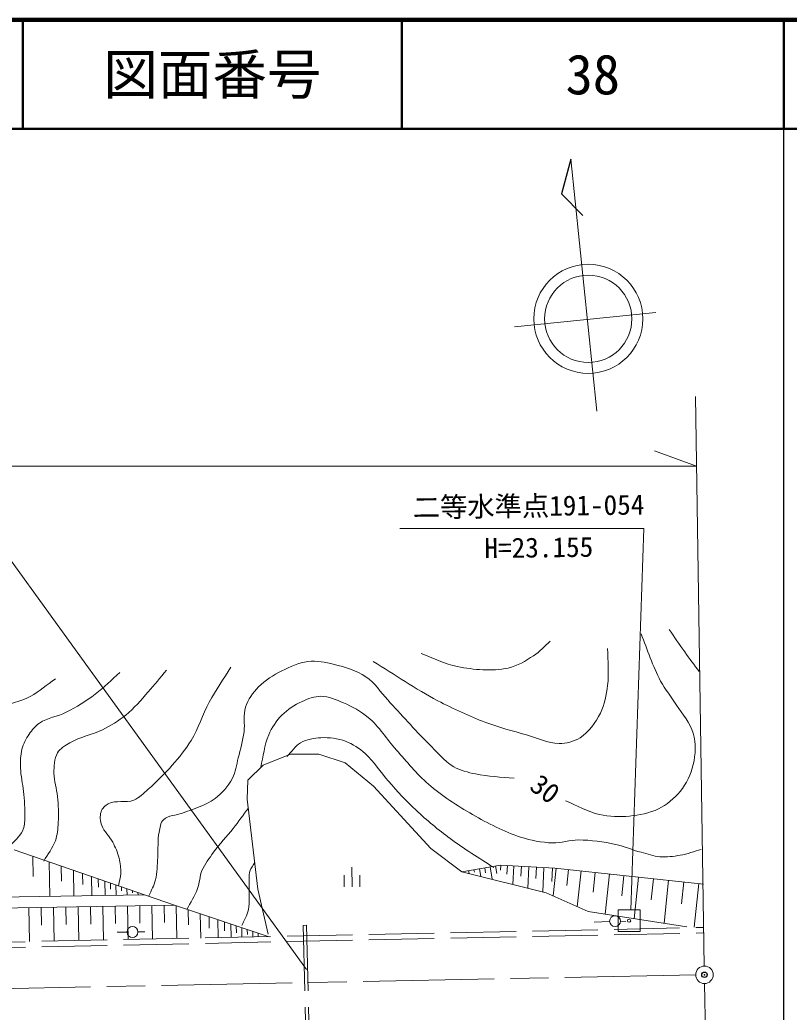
# Model space of a CAD drawing. Units: millimetres, scale not verified. Extents: x 40000 to 680000, y 20000 to 380000.
# Drawn here: x 508964 to 579500, y 289009 to 380000 of the extents above; entities that cross this region are included whole.
import ezdxf
from ezdxf.enums import TextEntityAlignment as Align

# ---------------------------------------------------------------- set-up
doc = ezdxf.new("R2010")
doc.units = ezdxf.units.MM
doc.header["$LTSCALE"] = 1000
doc.header["$PDMODE"] = 32
doc.header["$PDSIZE"] = 500
doc.linetypes.add('CHAIN', pattern=[18.5, 12, -1.5, 3.5, -1.5])
doc.linetypes.add('DASHED', pattern=[7.5, 6, -1.5])
for name, color, linetype, lineweight in [('M-BGD', 7, 'Continuous', 13), ('M-BGD-EXST', 7, 'Continuous', 13), ('M-BGD-HTXT', 7, 'Continuous', 13), ('M-BMK', 2, 'CHAIN', 13), ('M-BMK-SRVR', 3, 'Continuous', 13), ('M-STR-HTXT', 7, 'Continuous', 13), ('M-STR-STRC', 7, 'Continuous', 13), ('M-TTL', 2, 'Continuous', 140), ('M-TTL-LINE', 7, 'Continuous', 50)]:
    doc.layers.add(name, color=color, linetype=linetype, lineweight=lineweight)
doc.layers.add('M-BGD-RSTR', color=6, linetype='Continuous')
doc.layers.add('M-TTL-TXT', color=7, linetype='Continuous')
doc.styles.add('ＭＳ ゴシック', font='')
doc.styles.get('ＭＳ ゴシック').set_extended_font_data('MS Gothic')

# ---------------------------------------------------------------- blocks, each defined once
blk = doc.blocks.new('open_arrow')
at = {"color": 0, "linetype": 'Continuous', "lineweight": -2}
blk.add_lwpolyline([(7.5, 1.25), (0, 0), (7.5, -1.25)], dxfattribs=at)

msp = doc.modelspace()

# ---------------------------------------------------------------- linework, layer by layer
at = {"layer": 'M-BGD', "lineweight": 25}
msp.add_line((559480, 367239), (558618, 364037), dxfattribs=at)
at = {"layer": 'M-BGD'}
for p, q in [((559480, 367239), (561856, 344124)), ((558618, 364037), (560588, 362067)), ((567264, 353179), (554321, 351848)), ((571723, 293235), (570910, 345454)), ((533791, 312667), (531263, 311669)), ((536386, 312667), (533791, 312667)), ((538782, 311869), (536386, 312667)), ((531263, 311669), (529865, 310272)), ((541377, 309739), (538782, 311869)), ((529865, 310272), (529799, 308542)), ((546633, 304017), (541377, 309739)), ((529799, 308542), (530797, 300291)), ((549494, 301888), (546633, 304017)), ((523145, 298827), (508440, 303884)), ((510154, 303295), (510196, 301447)), ((511649, 302780), (511721, 299625)), ((512763, 302397), (512794, 301021)), ((539426, 300491), (539412, 302291)), ((553021, 302487), (549494, 301888)), ((551096, 302160), (551216, 301458)), ((551589, 302244), (551667, 301784)), ((552082, 302327), (552275, 301193)), ((552575, 302411), (552690, 301736)), ((558011, 302221), (553021, 302487)), ((553072, 302484), (553047, 302026)), ((553668, 302452), (553625, 301659)), ((554263, 302420), (554173, 300718)), ((554953, 302384), (554904, 301466)), ((555642, 302347), (555537, 300377)), ((556332, 302310), (556276, 301258)), ((557021, 302273), (556902, 300036)), ((557804, 302232), (557738, 300992)), ((558130, 302208), (557857, 299669)), ((571652, 300757), (558011, 302221)), ((513876, 302015), (513929, 299664)), ((514706, 301729), (514729, 300704)), ((515535, 301444), (515575, 299693)), ((516153, 301232), (516170, 300468)), ((538697, 301565), (538706, 300485)), ((540137, 301577), (540146, 300497)), ((557213, 299958), (549494, 301888)), ((549618, 301909), (549622, 301882)), ((550111, 301993), (550156, 301722)), ((550604, 302076), (550645, 301833)), ((559280, 302084), (559124, 300628)), ((560431, 301961), (560078, 298674)), ((561724, 301822), (561529, 300005)), ((563017, 301683), (562620, 297989)), ((564353, 301540), (564151, 299662)), ((565689, 301397), (565280, 297579)), ((567070, 301248), (566862, 299307)), ((516771, 301019), (516800, 299715)), ((517275, 300846), (517288, 300285)), ((517779, 300672), (517800, 299733)), ((518283, 300499), (518292, 300120)), ((518787, 300326), (518800, 299750)), ((530797, 300291), (531728, 296166)), ((568451, 301100), (568028, 297154)), ((569833, 300952), (569617, 298947)), ((571214, 300804), (570785, 296806)), ((468539, 298861), (520379, 299778)), ((519291, 300152), (519296, 299956)), ((519795, 299979), (519800, 299768)), ((561072, 298228), (557213, 299958)), ((466720, 297829), (523145, 298827)), ((509792, 298591), (509847, 295480)), ((510927, 298611), (510956, 296992)), ((512063, 298631), (512117, 295527)), ((513194, 298651), (513223, 297037)), ((514326, 298671), (514380, 295574)), ((515454, 298691), (515482, 297082)), ((516581, 298711), (516636, 295622)), ((517706, 298731), (517734, 297127)), ((518830, 298751), (518884, 295669)), ((519951, 298771), (519979, 297172)), ((521071, 298790), (521126, 295715)), ((522188, 298810), (522216, 297217)), ((531813, 295926), (523145, 298827)), ((523306, 298770), (523359, 295762)), ((524406, 298380), (524430, 297027)), ((525504, 298037), (525544, 295808)), ((526312, 297767), (526331, 296710)), ((570122, 296831), (561072, 298228)), ((563827, 296396), (563827, 298396)), ((563827, 298396), (565827, 298396)), ((565827, 298396), (565827, 296396)), ((527120, 297497), (527149, 295841)), ((527713, 297298), (527727, 296477)), ((528306, 297100), (528328, 295866)), ((528809, 296932), (528821, 296295)), ((529312, 296763), (529328, 295887)), ((534944, 296966), (535244, 296973)), ((563041, 297329), (561611, 297255)), ((564040, 297338), (564538, 297322)), ((518792, 296357), (517878, 296357)), ((519792, 296364), (520423, 296373)), ((529815, 296595), (529824, 296128)), ((530318, 296426), (530328, 295908)), ((530822, 296258), (530827, 295961)), ((565827, 296396), (563827, 296396)), ((571751, 291635), (572969, 231011))]:
    msp.add_line(p, q, dxfattribs=at)
at = {"layer": 'M-BGD', "linetype": 'DASHED'}
for p, q in [((428483, 293778), (571691, 296773)), ((534944, 296966), (535277, 283259)), ((535244, 296973), (535577, 283266)), ((428493, 293279), (571702, 296273))]:
    msp.add_line(p, q, dxfattribs=at)
at = {"layer": 'M-BGD'}
for centre, radius in [((561081, 352584), 5000), ((561081, 352584), 4000), ((563540, 297355), 500), ((564827, 297396), 150), ((519292, 296357), 500)]:
    msp.add_circle(centre, radius, dxfattribs=at)
for points, knots in [([(571258, 320238), (570814, 320837), (570361, 321429), (569927, 322035), (569440, 322715), (568973, 323410), (568496, 324097)], [0, 0, 0, 0, 1, 1, 1, 2, 2, 2, 2]), ([(545756, 321895), (546865, 321496), (547925, 320917), (549083, 320698), (550609, 320409), (552222, 320238), (553740, 320565), (554584, 320746), (555349, 321220), (556069, 321696), (556633, 322068), (557090, 322583), (557600, 323027)], [0, 0, 0, 0, 1, 1, 1, 2, 2, 2, 3, 3, 3, 4, 4, 4, 4]), ([(558997, 308388), (560039, 307967), (561026, 307365), (562124, 307124), (563014, 306928), (563946, 306901), (564852, 306991), (565763, 307080), (566695, 307250), (567514, 307656), (568278, 308034), (568978, 308587), (569510, 309253), (570080, 309966), (570503, 310826), (570708, 311715), (570922, 312644), (570959, 313656), (570708, 314576), (570443, 315545), (569711, 316320), (569177, 317171), (568710, 317916), (568128, 318591), (567714, 319367), (566978, 320744), (566516, 322250), (565917, 323692)], [0, 0, 0, 0, 1, 1, 1, 2, 2, 2, 3, 3, 3, 4, 4, 4, 5, 5, 5, 6, 6, 6, 7, 7, 7, 8, 8, 8, 9, 9, 9, 9]), ([(541364, 321163), (543338, 319966), (545245, 318649), (547286, 317570), (548708, 316819), (550173, 316142), (551678, 315574), (552892, 315116), (554156, 314799), (555404, 314443), (556397, 314160), (557365, 313640), (558398, 313645), (559065, 313647), (559768, 313814), (560328, 314177), (561147, 314709), (561746, 315570), (562191, 316439), (562588, 317215), (562744, 318103), (562856, 318968), (563001, 320089), (562856, 321230), (562856, 322361)], [0, 0, 0, 0, 1, 1, 1, 2, 2, 2, 3, 3, 3, 4, 4, 4, 5, 5, 5, 6, 6, 6, 7, 7, 7, 8, 8, 8, 8]), ([(520804, 299671), (521003, 300159), (521276, 300623), (521402, 301135), (521568, 301806), (521549, 302509), (521602, 303198), (521662, 303973), (521582, 304764), (521735, 305527), (521814, 305919), (521851, 306376), (522134, 306658), (522567, 307088), (523297, 307033), (523864, 307257), (524880, 307658), (525983, 307935), (526859, 308588), (527515, 309076), (528068, 309730), (528456, 310451), (528762, 311019), (528829, 311688), (528988, 312314), (529189, 313107), (529407, 313899), (529520, 314709), (529625, 315457), (529419, 316253), (529653, 316971), (529882, 317673), (530337, 318304), (530851, 318835), (531451, 319453), (532214, 319905), (532980, 320298), (533735, 320686), (534533, 321064), (535376, 321163), (536173, 321258), (536991, 321088), (537771, 320897), (538787, 320649), (539831, 320351), (540699, 319766), (541505, 319222), (542030, 318347), (542695, 317637), (543938, 316307), (545127, 314925), (546421, 313645), (547169, 312905), (547843, 312048), (548750, 311515), (549355, 311160), (550061, 311001), (550746, 310850), (551901, 310595), (553097, 310584), (554273, 310451)], [0, 0, 0, 0, 1, 1, 1, 2, 2, 2, 3, 3, 3, 4, 4, 4, 5, 5, 5, 6, 6, 6, 7, 7, 7, 8, 8, 8, 9, 9, 9, 10, 10, 10, 11, 11, 11, 12, 12, 12, 13, 13, 13, 14, 14, 14, 15, 15, 15, 16, 16, 16, 17, 17, 17, 18, 18, 18, 19, 19, 19, 20, 20, 20, 20]), ([(511155, 302865), (511510, 303486), (511982, 304054), (512220, 304728), (512407, 305258), (512450, 305831), (512486, 306392), (512538, 307189), (512493, 307992), (512420, 308787), (512354, 309503), (512079, 310198), (512087, 310916), (512094, 311547), (512101, 312235), (512420, 312779), (512666, 313201), (513131, 313462), (513551, 313711), (514476, 314259), (515586, 314422), (516545, 314909), (517291, 315287), (518024, 315713), (518674, 316240), (519443, 316861), (520077, 317634), (520737, 318369), (521316, 319013), (521846, 319700), (522401, 320365)], [0, 0, 0, 0, 1, 1, 1, 2, 2, 2, 3, 3, 3, 4, 4, 4, 5, 5, 5, 6, 6, 6, 7, 7, 7, 8, 8, 8, 9, 9, 9, 10, 10, 10, 10]), ([(518009, 300603), (518076, 300980), (518193, 301351), (518209, 301734), (518227, 302202), (518187, 302677), (518076, 303131), (517949, 303643), (517722, 304128), (517477, 304595), (517194, 305135), (516667, 305547), (516479, 306126), (516348, 306527), (516270, 306992), (516412, 307390), (516523, 307700), (516786, 307967), (517077, 308122), (517770, 308489), (518682, 308154), (519406, 308454), (519919, 308667), (520318, 309089), (520737, 309453), (521519, 310131), (522251, 310870), (522933, 311648), (523558, 312363), (524169, 313100), (524663, 313911), (525339, 315021), (525704, 316296), (526326, 317437), (526928, 318539), (527657, 319566), (528323, 320631)], [0, 0, 0, 0, 1, 1, 1, 2, 2, 2, 3, 3, 3, 4, 4, 4, 5, 5, 5, 6, 6, 6, 7, 7, 7, 8, 8, 8, 9, 9, 9, 10, 10, 10, 11, 11, 11, 12, 12, 12, 12]), ([(505500, 305394), (505766, 306037), (506155, 306642), (506298, 307323), (506499, 308279), (506379, 309275), (506365, 310251), (506352, 311117), (506293, 311982), (506232, 312846), (506179, 313579), (505858, 314328), (506032, 315042), (506188, 315681), (506597, 316277), (507097, 316705), (507888, 317384), (509050, 317456), (509958, 317970), (510761, 318424), (511466, 319034), (512220, 319566)], [0, 0, 0, 0, 1, 1, 1, 2, 2, 2, 3, 3, 3, 4, 4, 4, 5, 5, 5, 6, 6, 6, 7, 7, 7, 7]), ([(507962, 304129), (508383, 304640), (508951, 305058), (509226, 305660), (509394, 306028), (509403, 306453), (509425, 306858), (509469, 307656), (509364, 308456), (509292, 309253), (509228, 309965), (509043, 310667), (509026, 311382), (509012, 311960), (509010, 312553), (509159, 313112), (509292, 313611), (509534, 314083), (509825, 314510), (510081, 314886), (510381, 315250), (510756, 315508), (511486, 316009), (512429, 316103), (513218, 316506), (514150, 316981), (515041, 317544), (515880, 318169), (516686, 318770), (517388, 319500), (518142, 320165)], [0, 0, 0, 0, 1, 1, 1, 2, 2, 2, 3, 3, 3, 4, 4, 4, 5, 5, 5, 6, 6, 6, 7, 7, 7, 8, 8, 8, 9, 9, 9, 10, 10, 10, 10]), ([(531051, 311449), (531295, 312447), (531369, 313502), (531783, 314443), (532072, 315102), (532473, 315729), (532980, 316240), (533509, 316772), (534161, 317191), (534843, 317504), (535386, 317753), (535976, 317975), (536573, 317970), (537289, 317963), (537979, 317654), (538636, 317371), (539439, 317024), (540226, 316600), (540898, 316040), (541913, 315195), (542609, 314027), (543493, 313046), (544449, 311985), (545339, 310850), (546421, 309918), (547666, 308847), (549055, 307941), (550480, 307124), (551883, 306319), (553331, 305554), (554872, 305061), (555816, 304759), (556808, 304563), (557799, 304529), (558602, 304501), (559391, 304797), (560195, 304795), (561334, 304791), (562474, 304634), (563588, 304396), (564384, 304225), (565132, 303877), (565917, 303664), (566488, 303508), (567057, 303310), (567647, 303264), (568268, 303216), (568897, 303292), (569510, 303397), (570168, 303511), (570797, 303752), (571440, 303930)], [0, 0, 0, 0, 1, 1, 1, 2, 2, 2, 3, 3, 3, 4, 4, 4, 5, 5, 5, 6, 6, 6, 7, 7, 7, 8, 8, 8, 9, 9, 9, 10, 10, 10, 11, 11, 11, 12, 12, 12, 13, 13, 13, 14, 14, 14, 15, 15, 15, 16, 16, 16, 17, 17, 17, 17]), ([(533446, 312447), (533867, 312868), (534192, 313417), (534710, 313711), (535267, 314026), (535934, 314145), (536573, 314177), (537335, 314215), (538121, 314108), (538836, 313844), (539499, 313599), (540099, 313178), (540632, 312713), (541463, 311989), (542027, 311006), (542761, 310184), (543577, 309272), (544396, 308359), (545290, 307523), (546279, 306598), (547331, 305737), (548417, 304928), (549700, 303972), (551079, 303154), (552410, 302266)], [0, 0, 0, 0, 1, 1, 1, 2, 2, 2, 3, 3, 3, 4, 4, 4, 5, 5, 5, 6, 6, 6, 7, 7, 7, 8, 8, 8, 8]), ([(524264, 298407), (524596, 299050), (525009, 299658), (525262, 300337), (525461, 300871), (525438, 301475), (525661, 302000), (525919, 302606), (526339, 303131), (526726, 303664), (527281, 304429), (527939, 305115), (528522, 305859), (529001, 306470), (529454, 307101), (529919, 307723)], [0, 0, 0, 0, 1, 1, 1, 2, 2, 2, 3, 3, 3, 4, 4, 4, 5, 5, 5, 5]), ([(529321, 296943), (529520, 297431), (529810, 297891), (529919, 298407), (530072, 299123), (529957, 299871), (529986, 300603), (530004, 301047), (529926, 301508), (530053, 301934), (530140, 302229), (530363, 302466), (530518, 302732)], [0, 0, 0, 0, 1, 1, 1, 2, 2, 2, 3, 3, 3, 4, 4, 4, 4])]:
    msp.add_open_spline(points, degree=3, knots=knots, dxfattribs=at)
at = {"layer": 'M-BGD-EXST', "lineweight": 25}
msp.add_line((579000, 20000), (579000, 370000), dxfattribs=at)
at = {"layer": 'M-BGD-HTXT'}
msp.add_lwpolyline([(564991, 298398), (566174, 333352), (543809, 333373)], dxfattribs=at)
at = {"layer": 'M-BGD-RSTR'}
msp.add_point((571735, 292435), dxfattribs=at)
at = {"layer": 'M-BMK'}
msp.add_line((570935, 292419), (490598, 290825), dxfattribs=at)
at = {"layer": 'M-BMK-SRVR'}
msp.add_circle((571735, 292435), 800, dxfattribs=at)
at = {"layer": 'M-STR-HTXT'}
for p, q in [((571009, 339073), (567141, 340466)), ((198814, 339073), (571009, 339073))]:
    msp.add_line(p, q, dxfattribs=at)
at = {"layer": 'M-STR-STRC'}
msp.add_line((535252, 292932), (496343, 346721), dxfattribs=at)
at = {"layer": 'M-TTL'}
msp.add_line((680000, 380000), (40000, 380000), dxfattribs=at)
at = {"layer": 'M-TTL-LINE'}
for p, q in [((509247, 380000), (509247, 370000)), ((543997, 380000), (543997, 370000)), ((579000, 380000), (579000, 370000)), ((40000, 370000), (680000, 370000))]:
    msp.add_line(p, q, dxfattribs=at)

# ---------------------------------------------------------------- block references
at = {"layer": 'M-BGD-HTXT', "rotation": 88.1}
msp.add_blockref('open_arrow', (564991, 298398), dxfattribs=at)

# ---------------------------------------------------------------- texts
at = {"layer": 'M-BGD', "style": 'ＭＳ ゴシック'}
msp.add_text('30', height=1833, rotation=323.341, dxfattribs=at).set_placement((557130, 309483), align=Align.MIDDLE_CENTER)
at = {"layer": 'M-BGD-HTXT', "style": 'ＭＳ ゴシック'}
for s, p in [('二等水準点191-054', (555629, 333957)), ('H=23.155', (556565, 330155))]:
    msp.add_text(s, height=1833, rotation=0.724, dxfattribs=at).set_placement(p, align=Align.BOTTOM_CENTER)
at = {"layer": 'M-TTL-TXT', "style": 'ＭＳ ゴシック'}
for s, p in [('図面番号', (526622, 375000)), ('38', (561497, 375000))]:
    msp.add_text(s, height=3666, dxfattribs=at).set_placement(p, align=Align.MIDDLE_CENTER)

doc.saveas('drawing.dxf')
